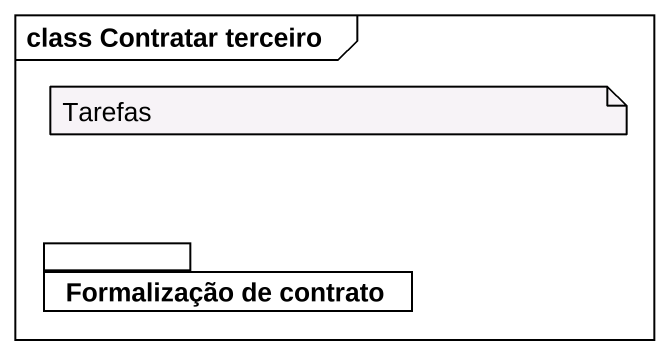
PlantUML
@startuml
mainframe class Contratar terceiro
package "Formalização de contrato" as Formalização_de_contrato {
}
note as N1
  Tarefas
end note
@enduml
